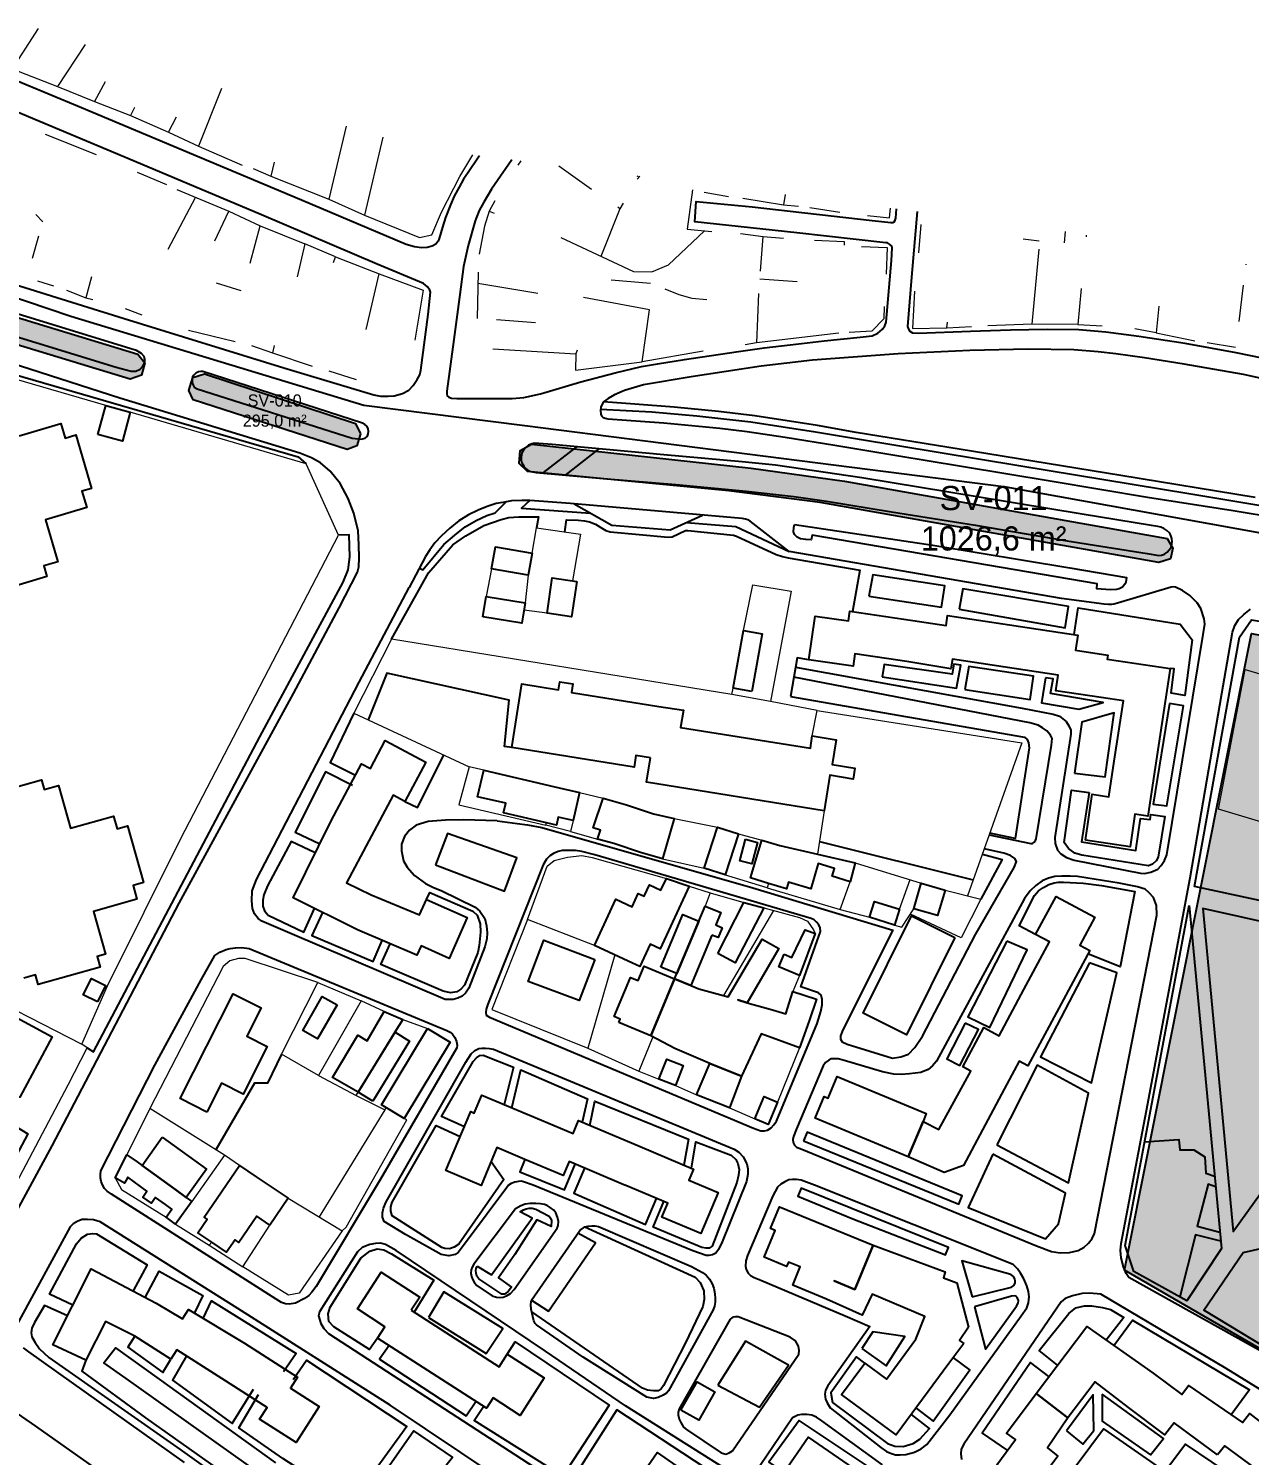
# Model space of a CAD drawing. Header units: metres. Extents: x -1319 to 2200, y -1209 to 1268.
# Drawn here: x 187.1 to 489.5, y 229 to 582.7 of the extents above; entities that cross this region are included whole.
import ezdxf

# ---------------------------------------------------------------- set-up
doc = ezdxf.new("R2010")
doc.units = ezdxf.units.M
for name, color, linetype, lineweight, true_color in [('CLADIRI_CONTUR', 7, 'Continuous', 25, 0x4b5962), ('LIMITA_STUDIU', 7, 'Continuous', 25, 0x354c40), ('PARCELE_CONTUR', 7, 'Continuous', 13, 0xb58c63), ('PAVAJ', 7, 'Continuous', 25, 0xd1d6d2), ('STRAZI', 7, 'Continuous', 25, 0xc4cccb), ('VERDE_PLIN', 7, 'Continuous', 25, 0x286847)]:
    doc.layers.add(name, color=color, linetype=linetype, lineweight=lineweight, true_color=true_color)
doc.layers.add('VERDE_CONTUR_CALCUL', color=82, linetype='Continuous', true_color=0x286847)
doc.layers.add('VERDE_SUPRAFETE', color=7, linetype='Continuous', true_color=0x1e372a)

msp = doc.modelspace()

# ---------------------------------------------------------------- hatches: boundary and pattern name
at = {"layer": 'VERDE_PLIN'}
h = msp.add_hatch(color=256, dxfattribs=at)
h.dxf.hatch_style = 1
h.paths.add_polyline_path([(64.71, 541.2), (72.59, 538.26), (212.25, 495.81), (215.01, 496.77), (215.88, 499.85), (214.16, 501.97), (77.12, 543.83), (70.02, 546.33), (60.9, 550.18), (57.68, 549.37), (56.34, 546.59), (57.28, 544.32), (64.71, 541.2)])
h = msp.add_hatch(color=256, dxfattribs=at)
h.dxf.hatch_style = 1
h.paths.add_polyline_path([(269.3, 482.23), (268.04, 484.81), (230.67, 497.15), (227.77, 496.19), (226.74, 492.96), (227.85, 490.68), (265.97, 478.36), (268.42, 479.3), (269.3, 482.23)])
h = msp.add_hatch(color=256, dxfattribs=at)
h.dxf.hatch_style = 1
h.paths.add_polyline_path([(389.23, 470.5), (366.13, 473.7), (311.65, 479.66), (308.9, 478.09), (308.64, 474.87), (310.67, 472.91), (360.53, 468.11), (383.16, 465.21), (467.11, 450.32), (470.02, 451.28), (470.59, 453.89), (469.18, 456.33), (389.23, 470.5)])
h = msp.add_hatch(color=256, dxfattribs=at)
h.dxf.hatch_style = 1
h.paths.add_polyline_path([(607.58, 392.71), (577.71, 409.51), (543.53, 422.42), (490.08, 432.77), (458.58, 274.92), (475.13, 265.39), (501.96, 249.84), (551.42, 317.39), (584.76, 305.61), (615.77, 348.35), (633.25, 372.44), (613.56, 388), (607.58, 392.71)])

# ---------------------------------------------------------------- linework, layer by layer
at = {"layer": 'CLADIRI_CONTUR'}
for points in [[(204.24, 482.11), (206.19, 489.29), (212.25, 487.65), (210.31, 480.47), (204.24, 482.11)], [(310.88, 447.19), (301.8, 448.79), (302.76, 454.24), (311.85, 452.63), (310.88, 447.19)], [(322.88, 445.65), (321.62, 436.91), (315.55, 437.78), (316.81, 446.52), (322.88, 445.65)], [(299.63, 436.88), (300.47, 441.94), (310.13, 440.34), (309.29, 435.28), (299.63, 436.88)], [(448.89, 381.57), (450.6, 392.9), (454.74, 392.28), (456.07, 401.09), (458.32, 416.05), (452.84, 416.87), (441.59, 418.56), (442.17, 422.43), (428.51, 424.48), (416.01, 426.36), (415.56, 424.03), (404.63, 425.83), (391.79, 427.69), (391.34, 424.63), (380.41, 426.21), (381.99, 437.07), (390.18, 435.89), (390.52, 438.28), (406.11, 436.02), (414.39, 434.78), (414.75, 437.23), (430.08, 434.92), (447.05, 432.37), (446.49, 428.6), (454.43, 427.41), (454.28, 426.42), (469.91, 424.07), (466.23, 399.56), (464.41, 387.51), (461.18, 387.99), (459.96, 379.9), (448.89, 381.57)], [(366.23, 418.36), (361.6, 419.18), (364.16, 433.5), (368.79, 432.68), (366.23, 418.36)], [(341.16, 401.95), (337.54, 402.53), (337.07, 399.63), (306.78, 404.47), (309.31, 420.27), (318.39, 418.82), (318.71, 420.78), (321.94, 420.26), (321.6, 418.14), (343.19, 414.7), (349.29, 413.72), (348.61, 409.46), (380.76, 404.32), (381.24, 407.36), (387.13, 406.42), (386.15, 400.29), (391.8, 399.39), (391.37, 396.69), (385.62, 397.61), (384.22, 388.84), (340.19, 395.87), (341.16, 401.95)], [(268.54, 359.27), (268.54, 359.27), (252.58, 367.22), (262.02, 386.31), (269.52, 400.46), (271.74, 399.28), (275.42, 406.22), (285.48, 400.88), (280.32, 391.15), (277.4, 392.7), (271.37, 381.34), (265.84, 370.92), (271.98, 367.98), (283.89, 363), (285.69, 366.85), (295.69, 362.35), (291.3, 352.19), (284.31, 355.32), (283.28, 353.03), (268.54, 359.27)], [(304.75, 388.3), (305.3, 390.67), (298.33, 392.29), (299.86, 398.85), (317.46, 394.77), (323.59, 393.34), (321.97, 386.37), (318.3, 387.23), (317.84, 385.26), (315.39, 385.83), (304.75, 388.3)], [(332.03, 380.68), (328, 381.78), (328.73, 384.02), (326.97, 384.61), (329.4, 391.94), (335.23, 390.32), (341.92, 388.1), (346.98, 386.88), (344.13, 376.88), (338.71, 378.46), (332.03, 380.68)], [(362.92, 383.12), (359.62, 372.94), (354.48, 374.6), (357.78, 384.79), (362.92, 383.12)], [(364.67, 381.75), (367.69, 380.94), (366.28, 375.64), (363.25, 376.44), (364.67, 381.75)], [(390.62, 371.24), (386.16, 372.58), (386.74, 374.52), (382.73, 375.72), (380.85, 369.47), (375.33, 371.13), (374.83, 369.49), (370.4, 370.82), (365.94, 372.17), (368.77, 381.56), (373.23, 380.22), (391.86, 375.9), (390.62, 371.24)], [(327.3, 355.42), (332.59, 366.87), (336.58, 365.02), (338.12, 368.35), (339.58, 367.68), (340.89, 370.5), (343.75, 369.18), (345.09, 372.03), (350.74, 370.12), (343.54, 354.58), (341.03, 355.74), (338.49, 350.25), (335.62, 351.58), (327.3, 355.42)], [(414.12, 369.18), (412.27, 362.83), (406.39, 364.55), (408.24, 370.9), (414.12, 369.18)], [(356.37, 357.99), (351.14, 345.55), (347.13, 347.19), (347.66, 348.45), (353.09, 361.43), (354.71, 365.19), (358.56, 363.63), (357.3, 360.54), (358.91, 359.79), (357.93, 357.42), (356.37, 357.99)], [(357.82, 353.47), (364.27, 366.11), (369.22, 364.76), (362.17, 351.1), (357.82, 353.47)], [(402.88, 364.42), (401.64, 360.48), (395.45, 362.42), (396.69, 366.36), (402.88, 364.42)], [(408.68, 311.81), (412.62, 309.79), (420.48, 324.3), (418.55, 325.33), (423.78, 335.06), (427.52, 333.05), (433.68, 344.53), (440, 356.3), (436.56, 358.15), (441.64, 367.6), (451.24, 362.45), (447.51, 355.5), (449.97, 354.18), (442.31, 339.9), (434.64, 325.62), (432.52, 326.76), (428.81, 319.83), (418.69, 300.93), (413.95, 299.13), (404.98, 303.03), (408.68, 311.81)], [(343.73, 350.09), (349.16, 363.07), (353.09, 361.43), (347.66, 348.45), (343.73, 350.09)], [(416.58, 357.41), (404.55, 333.28), (393.81, 338.63), (405.84, 362.77), (416.58, 357.41)], [(374.24, 353.24), (376.15, 352.48), (379.47, 359.31), (381.91, 358.39), (378.1, 348.01), (372.94, 350.11), (374.24, 353.24)], [(327.35, 351.98), (323.49, 341.77), (310.85, 346.54), (314.71, 356.76), (327.35, 351.98)], [(341.21, 333.06), (347.13, 347.19), (351.14, 345.55), (353.14, 344.71), (360.38, 342.72), (360.38, 342.72), (368.78, 356.98), (372.94, 354.69), (365.11, 341.25), (371.34, 339.49), (374.68, 338.48), (376.45, 344), (382.3, 342.09), (380.48, 336.73), (378.08, 330.1), (368.59, 333.54), (363.7, 323.04), (355.83, 326.15), (355.83, 326.15), (347.19, 329.93), (341.21, 333.06)], [(333.28, 336.38), (333.61, 337.17), (332.11, 337.8), (336.19, 347.53), (338.1, 346.73), (339.61, 350.34), (347.13, 347.19), (341.21, 333.06), (333.28, 336.38)], [(204.12, 341.43), (200.61, 343.18), (202.62, 347.21), (206.13, 345.47), (204.12, 341.43)], [(166.25, 302.12), (163.16, 295.78), (140.29, 309.49), (161.37, 345.77), (177.46, 337.1), (179.11, 340.19), (192.89, 332.81), (184.87, 317.83), (182.04, 317.06), (183.87, 310.54), (186.92, 308.72), (184, 303.25), (180.45, 305.15), (176.28, 296.71), (166.25, 302.12)], [(231.24, 314.14), (224.61, 317.49), (237.77, 343.47), (244.66, 339.98), (241.1, 332.95), (246.21, 330.37), (240.25, 318.61), (234.88, 321.33), (231.24, 314.14)], [(263.49, 340.72), (258.68, 332.25), (254.99, 334.34), (259.8, 342.82), (263.49, 340.72)], [(362.75, 341.99), (362.75, 341.99), (365.11, 341.25), (362.75, 341.99)], [(279.81, 337.09), (277.82, 333.97), (268.74, 319.07), (262.4, 322.69), (268.66, 333.23), (270.95, 331.82), (275.19, 339.07), (279.81, 337.09)], [(272.33, 316.87), (268.74, 319.07), (277.87, 333.94), (281.45, 331.74), (272.33, 316.87)], [(285.91, 334.83), (291.53, 331.44), (280.15, 312.57), (274.52, 315.96), (285.91, 334.83)], [(343.25, 322.29), (345.2, 327.26), (349.26, 325.66), (347.31, 320.7), (343.25, 322.29)], [(360.7, 315.21), (352.59, 318.45), (355.83, 326.15), (363.7, 323.04), (360.7, 315.21)], [(408.68, 311.81), (404.98, 303.03), (381.91, 312.65), (384.16, 318.02), (385.16, 317.6), (387.4, 322.96), (409.46, 313.76), (408.68, 311.81)], [(310.03, 302.41), (303.12, 305.32), (299.16, 295.95), (290.44, 299.63), (296.61, 314.25), (297.5, 313.87), (299.39, 318.34), (314.13, 312.12), (321.96, 308.82), (323.32, 312.02), (338.58, 305.59), (351.79, 300.01), (350.64, 297.29), (357.93, 294.21), (353.64, 284.05), (343.99, 288.12), (345.43, 291.54), (335.08, 295.91), (334.58, 296.12), (321.01, 301.85), (319.55, 298.39), (310.03, 302.41)], [(366.97, 312.44), (369.29, 317.98), (372.62, 316.58), (370.29, 311.05), (366.97, 312.44)], [(220.13, 307.95), (231.12, 300.01), (226.14, 293), (223.58, 294.84), (215.2, 300.87), (220.13, 307.95)], [(227.52, 292.01), (223.48, 286.39), (221.16, 288.06), (222.58, 290.05), (220.97, 291.2), (218.52, 292.96), (217.49, 291.54), (215.34, 293.08), (216.36, 294.51), (211.65, 297.99), (210.79, 296.5), (208.54, 297.87), (211.39, 303.57), (213.94, 301.77), (215.2, 300.87), (223.58, 294.84), (226.14, 293), (227.52, 292.01)], [(246.84, 286.12), (243.58, 288.33), (239.14, 281.8), (238.21, 282.43), (236.13, 279.38), (232.44, 281.89), (229.04, 284.21), (231.33, 287.58), (230.61, 288.08), (239.35, 300.93), (243.48, 298.12), (251.36, 292.76), (246.84, 286.12)], [(418.76, 256.74), (415.1, 251.81), (415.1, 251.81), (402.03, 234.12), (388.51, 244.11), (394.26, 251.9), (399.62, 247.95), (406.93, 257.85), (406.93, 257.85), (409.1, 263.46), (396.1, 269.01), (393.6, 263.8), (384.77, 267.76), (384.77, 267.76), (376.4, 271.21), (378.27, 275.75), (375.32, 276.97), (374.87, 275.87), (369.31, 278.16), (372.03, 284.77), (370.89, 285.24), (373.13, 290.68), (396.31, 281.14), (414.14, 274.53), (413.72, 273.08), (417.01, 271.82), (419.98, 260.79), (417.73, 257.54), (418.76, 256.74)], [(391.81, 270.2), (386.65, 272.33), (386.65, 272.33), (391.81, 270.2), (396.31, 281.14), (391.81, 270.2)], [(222.31, 252.9), (213.42, 258.59), (206.11, 262.25), (201.23, 252.62), (193.05, 256.44), (202.6, 275.31), (218.64, 266.76), (225.24, 262.86), (226.66, 265.24), (240.56, 256.82), (253.69, 248.42), (251.97, 245.73), (259.06, 241.19), (253.34, 232.24), (244.31, 238.01), (246.17, 240.92), (234.96, 248.08), (223.79, 255.23), (222.31, 252.9)], [(281.86, 265.02), (292.77, 257.99), (303.62, 251), (305.65, 254.16), (314.84, 248.24), (308.86, 238.96), (302.16, 243.28), (300.51, 240.71), (287.18, 249.3), (273.53, 258.1), (275.36, 260.94), (268.56, 265.33), (274.43, 274.44), (283.98, 268.29), (281.86, 265.02)], [(481.61, 229.18), (470.88, 237.08), (468.62, 234.14), (459.61, 240.9), (451.33, 247.24), (444.58, 238.34), (436.67, 244.38), (449.23, 260.95), (465.68, 249.45), (472.79, 244.13), (474.48, 246.34), (487.83, 237.2), (489.57, 239.39), (506.02, 226.64), (491.69, 206.78), (493.81, 205.14), (484.6, 192.04), (476.24, 197.85), (484.26, 208.84), (481.74, 210.68), (492.55, 224.73), (483.42, 231.41), (483.42, 231.41), (481.61, 229.18)], [(348.69, 240.28), (352.7, 247.31), (357.1, 244.8), (353.09, 237.77), (348.69, 240.28)], [(444.58, 238.34), (439.48, 230.88), (442.04, 228.89), (435.54, 220.11), (426.92, 226.68), (431.55, 232.97), (429.38, 234.52), (436.67, 244.38), (444.58, 238.34)], [(360.99, 212.35), (369.88, 206.22), (373.32, 211.22), (379.93, 220.81), (374.18, 224.77), (380.21, 233.52), (393.74, 224.2), (381.1, 205.86), (371.77, 192.32), (355.11, 203.8), (341.1, 213.46), (343.16, 216.45), (336.68, 220.91), (342.77, 229.75), (352.05, 223.35), (349.79, 220.07), (360.99, 212.35)]]:
    msp.add_lwpolyline(points, close=True, dxfattribs=at)
for points in [[(184.77, 481.74), (195.08, 484.81), (196.16, 481.19), (198.74, 481.96), (202.69, 468.73), (200.26, 468.01), (201.47, 463.95), (191.24, 460.9), (194.32, 450.55), (190.83, 449.51), (191.62, 446.86), (177.51, 442.66)], [(176.09, 392.52), (190.29, 396.49), (190.95, 394.13), (194.49, 395.12), (197.45, 384.54), (208.1, 387.51), (208.99, 384.33), (211.61, 385.06), (215.54, 371.01), (212.96, 370.29), (213.92, 366.87), (203.14, 363.85), (206.11, 353.25), (204.06, 352.67), (204.8, 350.02), (189.43, 345.72), (188.76, 348.14), (185.86, 347.33)]]:
    msp.add_lwpolyline(points, dxfattribs=at)
at = {"layer": 'LIMITA_STUDIU'}
msp.add_lwpolyline([(1040.11, -110.56), (989.66, 11.69), (950.46, 105.61), (934.55, 141.7), (919.42, 166.15), (893.99, 196.81), (853.63, 230.76), (719.55, 335.48), (662.11, 381.28), (621.55, 413.55), (591.28, 431.79), (549.56, 447.32), (429.26, 468.99), (309.99, 484.25), (270.14, 489.23), (197.57, 511.35), (34.44, 566.53)], dxfattribs=at)
at = {"layer": 'PARCELE_CONTUR'}
for points in [[(189.48, 582.7), (183, 572.75), (194.19, 568.35)], [(201.11, 578.77), (194.19, 568.35), (203.41, 564.59)], [(206.01, 569.51), (203.41, 564.59), (212.35, 561.11)], [(234.9, 567.85), (229.16, 553.57), (239.99, 548.85)], [(213.32, 563.12), (212.35, 561.11), (221.7, 557.05), (223.71, 560.83)], [(191.21, 556.49), (203.79, 551.48)], [(221.7, 557.05), (229.16, 553.57)], [(265.72, 558.53), (261.47, 540.43), (270.31, 536.47)], [(274.87, 555.74), (270.31, 536.47), (283.9, 530.94), (286.97, 531.56), (289.36, 537.22), (293.93, 546.03), (297.17, 551.36)], [(247.93, 549.62), (247.07, 546.1), (261.47, 540.43)], [(309.02, 549.88), (308.28, 548.81)], [(318.48, 548.69), (326.55, 542.93)], [(213.93, 547.14), (221.27, 544.03)], [(242.72, 548.05), (247.07, 546.1)], [(337.79, 546.22), (338.31, 545.89)], [(338.54, 546.13), (337.85, 545.41)], [(223.78, 542.78), (236.65, 537.45)], [(351.53, 542.74), (350.22, 532.97), (356.34, 532.37)], [(354.48, 542.11), (360.49, 541.1)], [(374.48, 541.53), (374.14, 539.04), (377.86, 538.65)], [(221.65, 528.05), (228.44, 540.85)], [(302.58, 540.03), (301.14, 537.45), (302.46, 536.97)], [(333.53, 538.03), (328.87, 526.23)], [(334.37, 539.42), (333.53, 538.03), (333.04, 538.39)], [(364.01, 540.68), (374.14, 539.04)], [(380.64, 538.36), (388.03, 537.21)], [(394.92, 536.39), (400.39, 535.76), (400.6, 538.18)], [(188.88, 536.62), (190.61, 534.8)], [(233.2, 530.07), (236.65, 537.45), (244.43, 533.83)], [(301.14, 537.45), (300.05, 533.69), (298.7, 526.75)], [(408.1, 534.13), (407.55, 527.08)], [(189.5, 531.21), (187.97, 525.73)], [(241.96, 524.57), (244.43, 533.83), (255.55, 529.32)], [(318.97, 530.87), (336.91, 522.46), (341.48, 522.4), (345.65, 524.1), (354.53, 532.54)], [(363.44, 531.88), (369.04, 531.17)], [(368.39, 522.56), (369.04, 531.17), (374.08, 530.77)], [(433.45, 530.54), (437.46, 530.09)], [(443.91, 532.39), (443.68, 529.61)], [(449.13, 531.45), (449.11, 531.06)], [(263.13, 526.12), (255.55, 529.32), (253.65, 521.18)], [(381.79, 530.24), (389.13, 529.9), (389.1, 528.97)], [(393.44, 528.71), (399.83, 528.44), (399.52, 521.84)], [(437.36, 528.03), (435.67, 509.47), (424.72, 509.03)], [(262.64, 524.68), (263.13, 526.12), (273.95, 521.92)], [(488.62, 524.34), (488.62, 524.1)], [(189.27, 520.2), (193.22, 518.89)], [(202.69, 521.17), (201.29, 515.98), (203, 515.51)], [(270.67, 508.14), (273.95, 521.92), (284.8, 517.82), (282.73, 505.46)], [(298.43, 522.28), (298.21, 510.85)], [(331.39, 520.41), (341.19, 519.62)], [(368.24, 520.65), (377.52, 519.99)], [(196.45, 517.84), (201.29, 515.98)], [(233.52, 519.67), (239.63, 517.78)], [(313.21, 517.07), (298.38, 519.52)], [(344.69, 518.22), (348.16, 516.76), (351.37, 515.91), (355.08, 515.54)], [(367.94, 517.03), (367.44, 504.79), (364.58, 504.3)], [(406.57, 517.62), (406.07, 508.34), (414.54, 508.48), (414.72, 509.89)], [(447.85, 518.23), (447.06, 509.36), (435.67, 509.47)], [(488.03, 519.13), (486.88, 510.11)], [(211.01, 513.35), (215.09, 511.71)], [(302.13, 503.3), (322.68, 502.11), (322.55, 498.01), (339.06, 500.13), (340.9, 512.96), (324.56, 516.06)], [(399.04, 513.8), (398.94, 510.79), (395.97, 507.69), (390.41, 507.37)], [(467.06, 513.87), (466.43, 507.25), (461.13, 508.29)], [(303.02, 510.56), (312.69, 509.88)], [(447.06, 509.36), (453.09, 509.01)], [(226.67, 507.93), (238.28, 505.11)], [(387.8, 507.23), (367.44, 504.79)], [(414.54, 508.48), (420.7, 508.84)], [(466.43, 507.25), (475.98, 505.27)], [(242.31, 504.18), (247.5, 502.29)], [(247.92, 504.14), (247.5, 502.29), (257.36, 499.01)], [(322.95, 502.96), (322.68, 502.11)], [(354.24, 502.75), (339.06, 500.13)], [(479.11, 504.88), (486.13, 503.75)], [(206.19, 489.29), (163.26, 501.77), (160.51, 499.02), (139.43, 456.1), (138.09, 456.69)], [(261.45, 497.9), (268.19, 495.73)], [(164.32, 351.7), (170.82, 345.98), (200.29, 330.93), (206.63, 345.44), (224.81, 381.95), (263.86, 457.09), (255.81, 474.81), (212.25, 487.65)], [(311.85, 452.63), (312.92, 458.98), (323.8, 457.34), (321.86, 445.8)], [(301.8, 448.79), (300.47, 441.94)], [(310.88, 447.19), (310.13, 440.34)], [(364.16, 433.5), (366.49, 444.78), (375.99, 443.27), (370.86, 415.87), (361.28, 417.64), (361.6, 419.18)], [(315.55, 437.78), (309.83, 438.54)], [(361.28, 417.64), (277.01, 431.35), (267.68, 413.04), (296.24, 399.7)], [(488.5, 423.87), (518.24, 415.05), (508.92, 381.15), (481.86, 389.21), (488.5, 423.87)], [(382.46, 413.69), (370.86, 415.87)], [(381.24, 407.36), (382.46, 413.69), (433.13, 405.62), (419.72, 367.76)], [(299.86, 398.85), (296.24, 399.7), (293.64, 390.33), (315.22, 385.29)], [(323.59, 393.34), (329.4, 391.94)], [(321.97, 386.37), (321.34, 383.64), (315.22, 385.29), (315.39, 385.83)], [(346.98, 386.88), (357.78, 384.79)], [(384.22, 388.84), (382.54, 378.06)], [(321.34, 383.64), (328, 381.78)], [(362.92, 383.12), (368.77, 381.56)], [(310.65, 361.84), (315.57, 375.12), (317.25, 376.46), (320.61, 377.3), (324.14, 377.72), (326.66, 377.22), (345.09, 372.03)], [(344.13, 376.88), (354.48, 374.6)], [(391.86, 375.9), (408.24, 370.9)], [(370.4, 370.82), (370.02, 369.68), (359.52, 372.97)], [(402.88, 364.42), (405.46, 371.75)], [(350.74, 370.12), (355.9, 368.48), (354.71, 365.19)], [(355.9, 368.48), (364.27, 366.11)], [(370.02, 369.68), (388.13, 364.36), (390.62, 371.24)], [(414.12, 369.18), (423, 366.92), (418.13, 357.3), (405.54, 363.22)], [(369.22, 364.76), (378.09, 362.35), (380.02, 361.42), (381.53, 359.28), (381.91, 358.39)], [(388.13, 364.36), (395.45, 362.42)], [(401.64, 360.48), (403.46, 359.95), (406.39, 364.55)], [(327.3, 355.42), (310.65, 361.84), (301.83, 339.57), (325.61, 329.99)], [(371.61, 364.11), (359.25, 343.03)], [(258.72, 346.25), (240.74, 352.22), (239.06, 352.22), (236.96, 351.63), (235.28, 350.2), (217.13, 315.06)], [(332.3, 353.11), (325.61, 329.99), (338.3, 324.28)], [(378.1, 348.01), (376.45, 344)], [(258.89, 323.23), (249.73, 328.52), (258.72, 346.25), (269.44, 341.67)], [(275.19, 339.07), (269.44, 341.67), (258.89, 323.23), (268.24, 318.23), (268.74, 319.07)], [(279.81, 337.09), (285.91, 334.83)], [(341.75, 332.78), (338.3, 324.28), (343.25, 322.29)], [(176.28, 296.71), (182.5, 293.62), (196.86, 320.93), (201.55, 330.09), (200.29, 330.93)], [(378.08, 330.1), (372.62, 316.58)], [(347.31, 320.7), (352.59, 318.45)], [(235.57, 303.42), (217.13, 315.06), (211.39, 303.57)], [(268.24, 318.23), (275.34, 314.7), (275.66, 315.27)], [(360.7, 315.21), (366.97, 312.44)], [(275.34, 314.7), (259.03, 288.15)], [(264.73, 284.72), (265.78, 285.63), (280.82, 312.2), (280.15, 312.57)], [(239.35, 300.93), (235.57, 303.42), (227.52, 292.01)], [(208.54, 297.87), (210.07, 294.97), (221.16, 288.06)], [(251.36, 292.76), (264.73, 284.72), (254.14, 269.26), (251.45, 268.76), (240.15, 275.77)], [(223.48, 286.39), (231.83, 281.11), (232.44, 281.89)], [(231.83, 281.11), (240.15, 275.77), (246.84, 286.12)]]:
    msp.add_lwpolyline(points, dxfattribs=at)
at = {"layer": 'PAVAJ'}
for points in [[(137.08, 457.14), (159.13, 504.04), (253.88, 476.52), (255.81, 474.81)], [(686.01, 366.86), (690.75, 365.86), (657.69, 392.16), (635.25, 409.89), (628.28, 415.14), (622.86, 419.05), (615.04, 424.22), (606.55, 429.6), (596.6, 434.81), (583.99, 441.15), (571.43, 446.28), (563.4, 449.13), (553.95, 452.12), (537.27, 456.57), (530.3, 458), (513.66, 460.82), (475.01, 467.33), (432.4, 474.3), (392.91, 480.81), (382.07, 482.62), (365.98, 485.14), (352.62, 486.61), (341.52, 487.62), (328.8, 488.3)], [(490.93, 466.47), (457.7, 471.93), (417.61, 478.44), (392.15, 482.56), (382.49, 484.28), (367.03, 486.68), (358.04, 487.81), (346.99, 488.82), (337.24, 489.62), (329.54, 490.15)], [(322.83, 479.03), (314.44, 472.54)], [(328.39, 478.53), (319.99, 472.03)], [(283.89, 448.98), (284.73, 448.55), (289.98, 454.79), (292.69, 457.16), (295.25, 459.18), (297.92, 460.8), (300.59, 462.01), (302.69, 462.64), (305.4, 465.4)], [(311.22, 465.7), (309.16, 463.82), (326.32, 462.57)], [(322.24, 464.87), (331.55, 459.62), (346.02, 458.48), (354.06, 462.1)], [(277.01, 431.35), (286.16, 447.82), (292.21, 454.71), (295.41, 456.98), (299.86, 459.5), (304.15, 461.02), (306.08, 461.52), (308.56, 461.69), (311.67, 461.69), (313.39, 461.67), (312.92, 458.98)], [(319.9, 457.93), (320.31, 460.93), (323.25, 460.85), (324.81, 460.72), (326.03, 460.47), (327.5, 459.82), (328.88, 459), (330.1, 458.31), (331.15, 457.97), (345.56, 456.67), (346.51, 456.73), (349.85, 458.26), (350.42, 458.31), (361.74, 457.17), (362.47, 456.88), (372.26, 452.34), (373.82, 451.81), (375.25, 451.48), (392.98, 448.47), (391.23, 438.18)], [(350.04, 460.29), (362.28, 459.26), (375.52, 453.12)], [(201.55, 330.09), (203.15, 329.03), (244.33, 407.18), (265, 445.5), (266.26, 448.57), (266.64, 451.8), (266.51, 457.18), (263.86, 457.09)], [(395.28, 442), (413.23, 439.25), (414.1, 444.61), (396.2, 447.3), (395.28, 442)], [(417.65, 438.77), (443.85, 434.15), (444.73, 439.41), (418.53, 443.79), (417.65, 438.77)], [(446.16, 432.5), (447.14, 439.11), (472.4, 435.11), (475.34, 431.16), (473.51, 417.38), (470.13, 417.93), (470.92, 423.96), (469.91, 424.07)], [(550.66, 393.14), (560.78, 387.24), (554.48, 378.46), (518.48, 401.99), (524.95, 426.02), (522.13, 426.65), (504.69, 363.84), (475.96, 370.01), (487.09, 431.86), (490.07, 436.14), (522.63, 430.81), (531.04, 429.21), (540.66, 426.73), (555.83, 421.9), (574.65, 414.3), (589.77, 406.4), (602.04, 398.88), (614.65, 389.97), (637.55, 372.03), (597.63, 322.28)], [(380.41, 426.21), (377.52, 426.69), (375.83, 417.15)], [(398.56, 422.03), (416.97, 419.21), (418.02, 424.88), (416.29, 425.15), (415.93, 422.66), (399.08, 425.06), (398.56, 422.03)], [(419.07, 418.85), (435.18, 416.4), (436.04, 422.19), (420.03, 424.57), (419.07, 418.85)], [(306.78, 404.47), (304.95, 404.72), (306.13, 416.23), (275.83, 422.95), (271.18, 411.4)], [(439.02, 421.81), (438.02, 415.59), (447.26, 413.99), (453.29, 415.69), (440.26, 417.91), (440.89, 421.48), (439.02, 421.81)], [(375.83, 417.15), (433.81, 407.07), (434.48, 406.52), (434.82, 405.64), (434.94, 404.42), (431.54, 381.95), (425.22, 383.29)], [(469.75, 415.39), (465.71, 390.47), (469.12, 390.05), (473.24, 414.86), (469.75, 415.39)], [(267.68, 413.04), (261.75, 400.79), (268.05, 397.67)], [(446.17, 398.11), (453.79, 397.27), (456.04, 413.13), (448.02, 410.8), (446.17, 398.11)], [(280.32, 391.15), (283.43, 389.65), (289.99, 402.62)], [(267.34, 395.12), (260.66, 398.43), (253.1, 383.48), (259.2, 380.6)], [(449.82, 393.34), (447.95, 381.09), (461.4, 378.99), (462.57, 386.89), (464.95, 386.64), (465.12, 387.9), (468.62, 387.37), (466.96, 377.35), (466.42, 376.45), (465.49, 375.55), (464.53, 375.15), (448.04, 377.79), (446.31, 378.34), (444.68, 379.48), (443.63, 380.99), (445.43, 393.93), (449.82, 393.34)], [(258.09, 378.37), (252.09, 381.21), (246.25, 370.24), (245.37, 367.97), (245.12, 366.67), (245.12, 365.16), (245.54, 364.02), (246.46, 362.93), (255.24, 358.73), (257.87, 364.58)], [(383.03, 381.18), (421.11, 371.68)], [(423.37, 378.06), (428.26, 376.78), (423, 366.92)], [(285.69, 366.85), (286.5, 368.6), (297.13, 363.9), (298.18, 362.93), (298.94, 360.79), (299.02, 358.77), (298.73, 355.45), (298.35, 353.65), (295.07, 345.58), (294.19, 344.61), (293.14, 343.9), (291.63, 343.69), (289.78, 344.11), (274.32, 350.71), (276.64, 355.84)], [(436.56, 358.15), (432.51, 360.31), (436.29, 367.78), (437.3, 368.96), (438.52, 369.84), (439.87, 370.52), (441.13, 370.98), (442.18, 371.1), (443.44, 371.1), (448.39, 370.85), (452.93, 370.31), (461.17, 368.79), (457.51, 350.14), (449.52, 353.35)], [(474.59, 365.31), (482.62, 280.35), (474, 267.39), (460.89, 274.66), (458.74, 281.06), (474.59, 365.31)], [(526.49, 353.79), (478.01, 364.61), (485.49, 284.57), (529.32, 345.45)], [(259.86, 363.59), (257.22, 357.89), (272.43, 351.5), (274.67, 356.68)], [(429.46, 356.46), (419.79, 337.72), (425.25, 335.14), (434.46, 354.36), (429.46, 356.46)], [(449.95, 351.11), (437.81, 327.83), (450.41, 321.4), (456.71, 348.63), (449.95, 351.11)], [(419.12, 336.17), (414.58, 327.3), (417.82, 325.71), (422.41, 334.64), (419.12, 336.17)], [(249.73, 328.52), (246.26, 321.28), (243.06, 321.28), (233.47, 304.75)], [(295.03, 310.51), (289.37, 313.04), (297.22, 326.69), (298.06, 327.58), (298.86, 328.12), (299.7, 328.21), (307.18, 325.27), (304.87, 316.03)], [(426.92, 305.98), (444.74, 296.57), (449.7, 318.84), (436.92, 325.79), (426.92, 305.98)], [(306.83, 315.2), (308.99, 324.64), (325.54, 317.45), (324.2, 311.65)], [(326.11, 310.84), (327.39, 316.82), (350.54, 307.45), (349.45, 300.99)], [(301.66, 301.88), (304.83, 297.45), (293.65, 281.36), (292.52, 280.65), (291.38, 280.27), (290.21, 280.35), (289.49, 280.6), (277.14, 288.42), (276.81, 289.55), (276.81, 290.65), (277.14, 291.82), (288.07, 310.81), (294, 308.07)], [(379.05, 307.03), (417.53, 291.32), (418.37, 293.38), (379.93, 309.12), (379.05, 307.03)], [(351.28, 300.22), (352.35, 306.78), (361.17, 303.42), (362.26, 302.37), (362.81, 301.36), (363.1, 299.89), (362.98, 298.54), (362.56, 296.65), (356.42, 280.86), (355.71, 280.44), (354.93, 280.39), (353.86, 280.6), (341.84, 285.58), (344.45, 291.95)], [(463.57, 306.74), (472.05, 307.33), (472.3, 304.8), (475.79, 304.8), (478.48, 303.08), (478.77, 298.96), (480.92, 298.27)], [(310.03, 302.41), (308.82, 299.32), (319.83, 294.87), (322.48, 301.23)], [(425.98, 303.71), (419.89, 290.48), (439.05, 282.75), (442.24, 286.44), (444, 294.01), (425.98, 303.71)], [(324.83, 300.23), (322.14, 294.03), (339.95, 286.3), (342.64, 292.72)], [(391.25, 287.69), (414.24, 278.74), (414.99, 280.55), (378.52, 295.26), (377.68, 293.26), (391.25, 287.69)], [(481.17, 295.64), (479.36, 296.23), (476.63, 285.86), (482.23, 284.38)], [(298.23, 275.91), (301.8, 273.77), (311.85, 287.82), (308.9, 289.42), (309.72, 289.9), (310.38, 290.13), (311.09, 290.28), (311.85, 290.32), (312.77, 290.11), (316.07, 288.32), (316.4, 287.84), (316.64, 287.25), (316.55, 285.78), (313.02, 287.42), (307.56, 278.81), (303.53, 273.07), (306.74, 270.7), (305.88, 269.67), (305.35, 269.23), (304.96, 269.02), (304.35, 269.04), (298.59, 272.78), (298.15, 273.45), (297.92, 274.19), (297.88, 274.9), (297.98, 275.38), (298.23, 275.91)], [(198.03, 266.27), (192.28, 269.01), (198.96, 281.49), (200.1, 282.87), (201.69, 283.88), (202.95, 284.05), (203.92, 283.92), (216.44, 276.28), (212.95, 269.79)], [(311.64, 267.55), (315.92, 264.75), (327.5, 281.73), (323.16, 284.11)], [(324.87, 285.66), (352.24, 273.24), (353.46, 271.9), (354.39, 269.8), (354.47, 267.65), (354.13, 265.93), (349.85, 256.94), (344.39, 246.35), (343.76, 245.51), (343.04, 245.05), (341.87, 245.05), (340.4, 245.22), (339.13, 245.68), (311.76, 264.61)], [(482.44, 282.18), (476.17, 283.71), (472.3, 268.33)], [(521.46, 275.42), (503.69, 253.11), (502.51, 252.35), (501.08, 252.01), (499.82, 252.01), (478.22, 265.04), (487.97, 279.32), (506.96, 283.65), (509.44, 281.59), (500.91, 271.11), (509.25, 264.37), (519.2, 277)], [(273.53, 258.1), (271.53, 255.29), (262.69, 260.88), (261.47, 262.26), (261.3, 264.16), (261.76, 265.79), (269.41, 277.94), (271.64, 279.62), (273.4, 280.25), (275.08, 279.99), (277.02, 278.99), (287.46, 272.47), (282.61, 264.53)], [(420.81, 268.35), (430.56, 270.74), (431.17, 271.16), (431.48, 271.69), (431.53, 272.25), (431.46, 272.8), (431.13, 273.41), (430.45, 273.85), (418.33, 277.23), (420.81, 268.35)], [(215.99, 268.17), (219.38, 274.72), (230.22, 268.71), (228.15, 264.34)], [(286.17, 263.19), (300.46, 254.28), (304.54, 260.52), (289.98, 269.6), (286.17, 263.19)], [(196.68, 263.61), (190.98, 266.23), (188.5, 261.99), (187.87, 260.6), (187.7, 259.43), (187.87, 258.46), (188.67, 257.03), (189.8, 255.48), (192.07, 253.34), (224.59, 230.48), (250.88, 211.76)], [(230.34, 263.01), (232.36, 267.37), (253.33, 254.3), (250.22, 249.77)], [(421.42, 265.89), (424.15, 255.34), (431.84, 266.06), (432.24, 266.77), (432.32, 267.46), (432.09, 268.03), (431.69, 268.47), (431.25, 268.56), (430.6, 268.54), (421.42, 265.89)], [(442, 251.4), (437.43, 255.06), (444.79, 264.22), (446.55, 265.65), (448.69, 266.15), (450.5, 266.11), (453.15, 265.73), (455.16, 265.18), (458.4, 263.25), (454.04, 257.59)], [(455.95, 256.25), (460.58, 262.54), (489.53, 245.31), (485.04, 239.11)], [(213.42, 258.59), (211.69, 255.84), (220.35, 249.6), (222.31, 252.9)], [(393.52, 255.57), (399.57, 251.25), (404.15, 258.51), (396.25, 259.69), (393.52, 255.57)], [(276.37, 256.26), (274.05, 252.87), (295.52, 238.82), (297.91, 242.39)], [(305.65, 254.16), (307.6, 257.2), (330.88, 241.47), (319.45, 223.9), (297.48, 237.73), (299.77, 241.19)], [(357.85, 246.44), (368.15, 240.99), (375.33, 251.44), (364.66, 257.34), (357.85, 246.44)], [(201.23, 252.62), (200.23, 249.92), (216.05, 238.38), (244.87, 217.96), (247.69, 222.16)], [(226.2, 253.69), (222.74, 247.66), (237.49, 236.91), (242.78, 245.48)], [(252.62, 247.87), (255.93, 252.66), (280.81, 236.19), (267.07, 217.25), (250.05, 228.25), (239.13, 235.86), (244, 244.14)], [(394.26, 251.9), (392.22, 253.51), (385.83, 244.52), (386.25, 242.17), (399.87, 231.96), (401.72, 231.29), (403.77, 231.25), (406.21, 231.96), (407.89, 233.1), (410.24, 235.74), (405.78, 239.2)], [(406.94, 240.77), (411.21, 237.51), (420.27, 250.24), (416.18, 253.27)], [(439.87, 248.59), (435.29, 252.08), (423.32, 234.51), (429.58, 230.29)], [(453.02, 244.2), (453.06, 237.54), (465.06, 229.2), (468.23, 233.25), (453.02, 244.2)], [(444.22, 235.16), (448.28, 231.82), (450.96, 235.21), (450.82, 244.03), (444.22, 235.16)], [(350.54, 219.55), (354.7, 225.92), (332.8, 240.32), (323.36, 225.54), (334.72, 218.23), (332.81, 215.02), (339.16, 210.69), (341.1, 213.46)], [(386.11, 215.23), (392.18, 211.03), (398.52, 219.7), (399.11, 221.72), (398.5, 223.76), (396.34, 225.5), (378.02, 237.69), (370.44, 227.35), (374.18, 224.77)], [(289.24, 224.95), (292.13, 228.59), (282.51, 235.1), (268.52, 215.1), (283.31, 204.52), (289.05, 212.63)], [(469.58, 226.3), (482.98, 217.31), (486.95, 222.92), (473.73, 231.8), (469.58, 226.3)]]:
    msp.add_lwpolyline(points, dxfattribs=at)
at = {"layer": 'STRAZI'}
for points in [[(298.79, 551.16), (298.54, 550.81), (295.98, 547.02), (294.85, 545.35), (293.76, 543.37), (292.53, 541.15), (291.58, 538.97), (290.35, 535.89), (289.63, 533.51), (288.78, 530.67), (288.54, 529.99), (287.93, 529.24), (287.06, 528.75), (285.83, 528.46), (284.43, 528.39), (282.7, 528.57), (280.62, 529.21), (254.65, 540.16), (200.15, 563.09), (183.51, 569.99)], [(150.07, 529.77), (210.75, 510.86), (250.3, 498.64), (272.59, 491.89), (274.26, 491.61), (276.17, 491.61), (277.67, 491.68), (279.68, 492.23), (281.25, 493.05), (282.35, 494.21), (283.37, 495.71), (284.02, 496.87), (284.26, 498), (286.03, 511.85), (286.65, 517.38), (286.51, 517.89), (285.93, 518.68), (284.94, 519.5), (273.44, 524.34), (244.77, 536.53), (213.2, 549.87), (182.9, 562.57)], [(306.81, 550.15), (301.78, 542.89), (299.87, 539.68), (298.74, 537.64), (297.75, 535.04), (295.98, 528.93), (294.85, 523.75), (293.93, 516.75), (292.46, 505.66), (290.69, 492.79), (290.66, 492.18), (290.81, 491.67), (291.15, 491.31), (291.82, 491.07), (293.18, 490.98), (306.85, 491), (309.75, 491.24), (313.91, 492.16), (323.88, 495.13), (332.41, 497.38), (338.93, 498.92), (342.89, 499.6), (349.54, 500.66), (362.34, 502.6), (369.3, 503.59), (375.75, 504.34), (384.18, 505.3), (393.09, 506.22), (396.06, 506.56), (397.49, 507.21), (398.65, 508.2), (399.2, 509.02), (399.51, 509.94), (400.84, 525.23), (401.04, 528.32), (400.91, 528.75), (400.38, 529.27), (399.86, 529.55), (399.44, 529.62), (377.41, 532.06), (352.12, 534.82), (352.5, 539.87), (366.35, 538.52)], [(366.35, 538.52), (396.04, 535.11), (400.72, 534.67), (401.2, 534.63), (401.5, 534.82), (401.74, 535.18), (401.9, 535.69), (402.1, 537.99)], [(531.73, 498.85), (530.85, 493.25), (530.57, 492.64), (529.89, 492.3), (529.14, 492.23), (528.25, 492.23), (526.65, 492.54), (517.16, 495.1), (499.52, 499.57), (486.24, 502.33), (473.65, 504.62), (462.15, 506.39), (453.99, 507.48), (447.27, 508.06), (439.45, 508.1), (430.34, 507.96), (420.44, 507.65), (407.44, 507.11), (406.11, 507.18), (405.5, 507.65), (405.12, 508.17), (404.95, 508.85), (405.87, 521.1), (407.33, 537.32)], [(178.32, 508.09), (208.74, 498.8), (212.48, 497.79), (213.66, 497.79), (214.71, 498.3), (215.34, 499.01), (215.84, 500.02), (215.84, 500.69), (215.67, 501.41), (215.04, 502.12), (213.78, 502.88), (212.4, 503.34), (128.11, 529.26)], [(504.16, 493.37), (488.05, 496.92), (473.38, 499.51), (463.55, 501.12), (456.41, 502.11), (452.08, 502.59), (446.07, 503.03), (434.71, 503.23), (420.24, 502.93), (402.49, 502.11), (381.27, 500.54), (368.57, 499.04), (351.23, 496.38), (339.46, 494.36), (334.72, 493), (332.22, 491.9), (330.65, 491.02), (329.54, 490.15), (329.1, 489.45), (328.88, 488.82), (328.76, 488.03), (328.81, 487.16), (329, 486.72), (329.39, 486.29), (329.89, 486.09), (330.57, 486), (344.46, 484.94), (358.31, 483.68), (365.14, 482.83), (374.53, 481.43)], [(171.65, 266.72), (192.88, 305.76), (224.35, 365.9), (252.67, 417.91), (264, 439.13), (268.54, 447.97), (268.88, 449.3), (268.95, 451.49), (268.92, 454.73), (268.71, 458.21), (267.65, 462.58), (266.25, 466.23), (264.24, 469.92), (261.82, 473.02), (259.43, 475.04), (257.18, 476.27), (254.24, 477.43), (209.71, 491.08), (179.9, 500.66)], [(228.82, 493.38), (267.27, 481.2), (269.45, 480.95), (270.42, 481.2), (271.01, 481.68), (271.24, 482.21), (271.32, 482.82), (271.18, 483.59), (270.86, 484.18), (270.36, 484.56), (269.77, 484.92), (230.27, 497.67), (229.73, 497.69), (229.16, 497.65), (228.51, 497.31), (228.01, 496.83), (227.71, 496.34), (227.56, 495.63), (227.59, 494.98), (227.82, 494.29), (228.13, 493.82), (228.82, 493.38)], [(374.53, 481.43), (386.85, 479.41), (402.17, 476.85), (418.17, 474.26), (440.66, 470.51), (464.32, 466.58), (485.51, 463.24), (507.45, 459.59)], [(312.79, 472.69), (330.36, 471.09), (347.43, 469.65), (364.83, 468.05), (376.68, 466.75), (384.73, 465.59), (400.84, 462.93), (421.69, 459.59), (444.35, 455.76), (464.18, 452.55), (467.08, 452.11), (467.8, 452.15), (468.5, 452.4), (469.16, 452.88), (469.69, 453.46), (470.12, 454.16), (470.36, 454.96), (470.37, 455.49), (470.32, 456.33), (470.17, 456.82), (469.81, 457.66), (469.08, 458.32), (468.36, 458.8), (467.61, 459.09), (466.84, 459.3), (465.24, 459.5), (448.14, 462.33), (415.03, 467.79), (393.5, 471.31), (378.35, 473.59), (372.14, 474.45), (363.84, 475.27), (344.49, 477.08), (316.82, 479.57), (312.43, 479.91), (311.75, 479.75), (310.95, 479.45), (310.28, 478.9), (309.68, 478.18), (309.29, 477.52), (309.09, 476.43), (309.12, 475.74), (309.31, 475.05), (309.73, 474.26), (310.19, 473.66), (310.86, 473.12), (311.54, 472.88), (312.79, 472.69)], [(377.11, 424.41), (433.21, 414.21), (440.94, 412.74), (442.49, 412.24), (444.17, 410.93), (444.8, 409.88), (445.26, 408.79), (445.31, 407.78), (441.36, 382.2), (441.44, 380.68), (442.03, 379.09), (442.83, 378.16), (444.26, 377.2), (446.15, 376.57), (462.53, 373.33), (463.58, 373.29), (465.14, 373.63), (466.82, 374.38), (467.7, 375.22), (468.54, 376.52), (469.09, 377.87), (478.12, 432.49), (478.46, 435.05), (478.37, 436.4), (477.53, 438.92), (476.57, 440.39), (474.8, 442.15), (472.99, 443.45), (471.23, 444.25), (470.66, 444.34), (470.12, 444.27), (456.82, 440.3), (455.94, 440.05), (455.47, 439.97), (454.65, 439.95), (453.56, 439.99), (443.02, 441.46), (375.52, 453.12), (365.84, 460.6), (365.27, 460.97), (364.72, 461.1), (363.84, 461.25), (321.34, 464.94), (311.22, 465.7), (309.3, 465.76), (306.74, 465.62), (304.56, 465.26), (302.94, 464.94), (300.67, 464.23), (298.46, 463.35), (296.05, 462.17), (293.65, 460.66), (291.43, 458.83), (289.39, 456.96), (287.71, 455.2), (286.47, 453.52), (285.4, 451.88), (281.4, 444.19)], [(376.8, 459.77), (411.09, 454.63), (445.03, 449.04), (459.11, 446.65), (458.9, 445.47), (458.67, 444.97), (458.08, 444.25), (457.28, 443.83), (456.61, 443.66), (455.05, 443.6), (451.71, 443.83), (451.84, 445.09), (381.23, 457.09), (381, 455.97), (379.64, 456.04), (378.33, 456.23), (377.47, 456.67), (376.84, 457.28), (376.61, 457.93), (376.65, 459), (376.8, 459.77)], [(303.2, 386.29), (294.84, 386.59), (290.39, 386.5), (286.1, 386.17), (283.08, 385.24), (281.48, 383.98), (280.22, 382.47), (279.46, 380.54), (279.46, 378.86), (279.97, 376.42), (280.89, 374.82), (282.66, 372.81), (285.39, 370.79), (287.36, 369.78), (289.29, 369.02), (297.74, 364.95), (298.87, 363.9), (300.09, 362.13), (300.49, 360.29), (300.72, 358.56), (300.58, 357.07), (300.07, 355.08), (296.18, 344.87), (295.3, 343.61), (294.46, 342.89), (293.45, 342.39), (292.28, 342.05), (290.26, 342.05), (251.78, 358.48), (244.88, 361.46), (243.96, 362.13), (243.08, 363.31), (242.53, 364.57), (242.36, 366.5), (242.45, 368.98), (243.5, 371.8), (268.96, 420.66), (281.4, 444.19)], [(482.73, 417.86), (485.34, 433.07), (485.9, 434.7), (486.87, 436.22), (488.15, 437.5), (489.79, 438.8)], [(425.07, 382.86), (435.35, 380.68), (435.79, 380.73), (436.25, 381), (436.5, 381.42), (436.69, 381.9), (440.52, 405.05), (440.64, 406.77), (440.26, 407.57), (439.34, 408.62), (438.29, 409.38), (437.2, 410.01), (435.14, 410.6), (376.67, 421.92)], [(587.72, 309.81), (587.17, 309.5), (586.73, 309.35), (585.87, 309.39), (584.91, 309.56), (556.4, 319.08), (532.45, 287.95), (506.11, 253.91), (505.01, 252.82), (503.42, 251.77), (501.7, 251.23), (500.52, 251.14), (498.92, 251.35), (497.37, 252.07), (459.68, 273.16), (459.01, 274.12), (458.38, 275.8), (457.75, 278.03), (457.62, 279.8), (457.75, 281.6), (464.05, 314.5), (474.89, 372.23), (482.73, 417.86)], [(303.2, 386.29), (308.08, 385.7), (310.68, 385.33), (314.21, 384.7), (366.52, 369.74), (401.18, 359.23), (388.83, 334.49), (388.24, 333.06), (388.24, 332.22), (388.66, 331.51), (389.92, 330.96), (401.1, 327.51), (403.2, 327.85), (405.09, 328.52), (406.64, 330.16), (408.53, 332.98), (421.68, 358.18), (431.26, 374.74), (431.81, 376.21), (431.43, 377.01), (430.34, 377.76), (428.7, 378.27), (423.83, 379.36)], [(287.91, 375.45), (304.97, 368.9), (308.03, 377.13), (290.89, 383.18), (287.91, 375.45)], [(301.29, 337.64), (366.66, 310.16), (368.45, 309.51), (369.42, 309.51), (370.15, 309.68), (371.03, 310.2), (371.75, 310.98), (372.38, 311.88), (382.42, 336.11), (383.34, 339.05), (383.68, 340.73), (383.72, 342.03), (383.43, 343.12), (382.8, 343.71), (378.43, 345.22), (383.26, 358.88), (383.2, 359.78), (382.86, 360.54), (382.29, 361.19), (381.69, 361.76), (380.95, 362.09), (327.4, 377.89), (324.12, 378.73), (322.57, 378.98), (320.93, 378.98), (319.25, 378.94), (318.24, 378.73), (317.15, 378.23), (316.23, 377.68), (315.39, 376.8), (314.55, 375.45), (300.89, 340.92), (300.43, 339.66), (300.39, 338.82), (300.47, 338.19), (301.29, 337.64)], [(378.61, 304.93), (436.8, 280.98), (440.5, 279.6), (442.64, 279.26), (444.99, 279.34), (447.13, 279.85), (448.56, 280.65), (449.7, 281.61), (450.62, 282.83), (451.17, 284.01), (466.59, 362.95), (466.5, 365.31), (465.75, 367.32), (464.74, 368.5), (463.69, 369.38), (461.8, 369.97), (457.26, 370.89), (446.97, 372.49), (445.16, 372.57), (443.1, 372.57), (441.34, 372.49), (439.74, 372.11), (438.18, 371.44), (436.59, 370.31), (435.24, 369), (433.82, 367.11), (412.05, 326.74), (411.02, 325.6), (409.93, 324.7), (408.12, 323.98), (405.29, 323.61), (403.25, 323.46), (401.42, 323.5), (398.61, 324.09), (388.86, 327.03), (387.64, 327.35), (386.82, 327.37), (385.94, 327.3), (385.33, 327.03), (384.55, 326.4), (383.96, 325.58), (377.35, 309.95), (376.55, 308.08), (376.42, 307.33), (376.53, 306.63), (376.8, 305.92), (377.31, 305.48), (378.61, 304.93)], [(248.42, 267.73), (207.59, 293.78), (206.54, 294.57), (205.88, 295.23), (205.38, 296.09), (205.04, 296.93), (204.85, 297.85), (204.88, 298.63), (204.98, 299.57), (218.34, 325.75), (229.81, 346.92), (233.21, 352.93), (234.48, 353.77), (235.99, 354.45), (237, 354.7), (238.3, 354.87), (239.94, 354.95), (241.74, 354.7), (290.69, 334.36), (291.55, 333.92), (292.08, 333.44), (292.69, 332.58), (293.09, 331.65), (293.23, 330.75), (293.17, 330.03), (274.26, 297.54), (258.3, 270.94), (257.27, 269.47), (256.47, 268.69), (255.44, 267.94), (253.17, 266.8), (251.64, 266.51), (250.74, 266.59), (249.77, 266.95), (248.42, 267.73)], [(351.61, 279.78), (312.08, 296), (309.66, 296.88), (309.09, 297.01), (308.48, 296.97), (307.54, 296.78), (306.62, 296.44), (306.01, 296), (305.56, 295.46), (295.84, 282.35), (293.53, 279.36), (292.73, 278.82), (291.22, 278.52), (289.26, 278.82), (280.46, 283.78), (275.17, 287.05), (274.75, 288.1), (274.75, 289.15), (274.96, 290.29), (275.63, 291.93), (295.38, 326.51), (296.76, 328.59), (297.64, 329.4), (298.59, 329.89), (299.41, 330.01), (300.29, 330.01), (301.26, 329.91), (302.25, 329.76), (361.86, 304.97), (363.04, 304.22), (364.09, 303.04), (365.06, 301.32), (365.27, 300.1), (365.27, 298.71), (364.93, 296.91), (358.92, 281.95), (357.98, 280.06), (357.31, 279.2), (356.53, 278.78), (355.63, 278.55), (354.97, 278.59), (351.61, 279.78)], [(371.49, 293.38), (365.18, 278.55), (364.76, 277.26), (364.68, 275.92), (364.89, 275.08), (365.33, 274.24), (365.94, 273.63), (366.82, 273.1), (368.46, 272.45), (389.41, 263.61), (395.46, 260.96), (385.08, 246.26), (384.53, 245.21), (384.36, 244.24), (384.49, 242.98), (384.95, 242.06), (385.67, 240.79), (398.19, 231.01), (399.59, 230.04), (400.6, 229.56), (401.84, 229.16), (403.04, 229.16), (404.4, 229.26), (406.59, 229.85), (408.19, 230.65), (409.61, 231.7), (415.33, 239.09), (432.97, 263.63), (434.36, 265.65), (434.78, 266.87), (434.99, 268.34), (434.82, 269.68), (434.36, 271.07), (433.61, 272.79), (432.85, 274.22), (432.05, 275.27), (431, 276.32), (381.8, 296.02), (378.52, 297.28), (377.35, 297.45), (376.3, 297.45), (375.41, 297.33), (374.41, 296.86), (373.48, 296.23), (372.64, 295.52), (371.49, 293.38)], [(297.41, 276.47), (296.93, 275.73), (296.72, 275.06), (296.68, 274.22), (296.83, 273.38), (297.04, 272.75), (297.54, 271.78), (298.13, 271.15), (301.95, 268.61), (303, 268.27), (303.82, 268.19), (304.68, 268.27), (305.5, 268.59), (306.43, 269.18), (307.37, 270.18), (318.04, 285.39), (318.3, 286.02), (318.38, 287.03), (318.11, 288.12), (317.69, 289.15), (317.2, 289.81), (316.28, 290.48), (315.52, 290.96), (314.93, 291.21), (313.93, 291.4), (312.73, 291.51), (311.38, 291.49), (310.14, 291.28), (309.03, 290.9), (307.71, 290.14), (297.41, 276.47)], [(276.62, 241.45), (238.93, 265.44), (204.81, 286.95), (203.17, 287.45), (201.7, 287.49), (200.36, 287.49), (199.27, 287.12), (198.13, 286.4), (197.38, 285.69), (184.23, 261.57)], [(311.64, 267.55), (323.65, 284.82), (324.87, 285.66), (325.71, 285.87), (326.64, 285.91), (327.39, 285.91), (328.23, 285.74), (351.34, 275.82), (354.05, 274.35), (354.91, 273.72), (355.75, 272.72), (356.44, 271.56), (356.86, 270.45), (357.07, 269.1), (357.14, 267.91), (357.14, 267.02), (356.97, 265.99), (356.7, 265.15), (345.65, 245.07), (345.08, 244.44), (344.32, 243.94), (343.08, 243.41), (341.93, 243.18), (340.23, 243.45), (324.51, 253.35), (312.88, 261.37), (312.54, 261.77), (312.25, 262.42), (311.61, 265.26), (311.49, 266.33), (311.55, 267.19), (311.64, 267.55)], [(398.65, 226.68), (383.57, 237.64), (382.3, 238.48), (381.09, 238.99), (379.91, 239.2), (378.65, 239.2), (377.64, 239.03), (376.34, 238.36), (365.35, 222.16), (334.95, 241.34), (315.12, 254.87), (278.15, 279.83), (275.5, 281.34), (274.24, 281.68), (273.02, 281.59), (271.6, 281.3), (269.75, 280.6), (268.55, 279.51), (259.12, 264.62), (258.87, 263.61), (259.45, 261.72), (260.21, 260.5), (261.39, 259.24)], [(522.45, 226.74), (483.8, 250.54), (452.75, 268.99), (449.89, 269.26), (448.13, 269.18), (445.73, 268.55), (443.92, 267.96), (442.87, 267.08), (418.8, 231.82), (418.09, 230.56), (418.04, 229.43), (418.17, 228.04)], [(360.92, 262.83), (348.27, 240.61), (348.04, 239.79), (348.04, 239.07), (348.29, 238.06), (348.63, 237.18), (349.32, 236.05), (350.06, 235.44), (358.63, 229.68), (359.81, 229.37), (360.65, 229.66), (361.44, 230.17), (377.87, 254.11), (378, 255.08), (377.83, 256.13), (377.07, 257.43), (375.77, 258.36), (362.91, 263.4), (362.24, 263.4), (361.53, 263.31), (360.92, 262.83)], [(261.39, 259.24), (317.18, 222.98)], [(185.74, 255.69), (187.08, 254.68), (225.65, 227.29)], [(252.12, 219.01), (211.26, 248.06), (205.67, 251.97), (208.57, 255.73), (219.46, 247.9), (248.28, 227.22)], [(180.8, 241.8), (188.78, 236.3), (211.81, 220.02)], [(311.7, 218.06), (276.62, 241.45)], [(439.85, 217.43), (453.38, 235.63), (472.66, 222.27)]]:
    msp.add_lwpolyline(points, dxfattribs=at)
at = {"layer": 'VERDE_CONTUR_CALCUL'}
for points in [[(64.71, 541.2), (57.28, 544.32), (56.34, 546.59), (57.68, 549.37), (60.9, 550.18), (70.02, 546.33), (77.12, 543.83), (214.16, 501.97), (215.88, 499.85), (215.01, 496.77), (212.25, 495.81), (72.59, 538.26), (64.71, 541.2)], [(269.3, 482.23), (268.42, 479.3), (265.97, 478.36), (227.85, 490.68), (226.74, 492.96), (227.77, 496.19), (230.67, 497.15), (268.04, 484.81), (269.3, 482.23)], [(389.23, 470.5), (469.18, 456.33), (470.59, 453.89), (470.02, 451.28), (467.11, 450.32), (383.16, 465.21), (360.53, 468.11), (310.67, 472.91), (308.64, 474.87), (308.9, 478.09), (311.65, 479.66), (366.13, 473.7), (389.23, 470.5)], [(607.58, 392.71), (613.56, 388), (633.25, 372.44), (615.77, 348.35), (584.76, 305.61), (551.42, 317.39), (501.96, 249.84), (475.13, 265.39), (458.58, 274.92), (490.08, 432.77), (543.53, 422.42), (577.71, 409.51), (607.58, 392.71)]]:
    msp.add_lwpolyline(points, close=True, dxfattribs=at)

# ---------------------------------------------------------------- texts
at = {"layer": 'VERDE_SUPRAFETE', "attachment_point": 5}
for s, insert, char_height, width in [('SV-010\\P295,0 m²', (248.04, 487.74), 3, 36), ('SV-011\\P1026,6 m²', (426.17, 460.77), 6, 65)]:
    msp.add_mtext(s, dxfattribs=dict(at, insert=insert, char_height=char_height, width=width))

doc.saveas('drawing.dxf')
